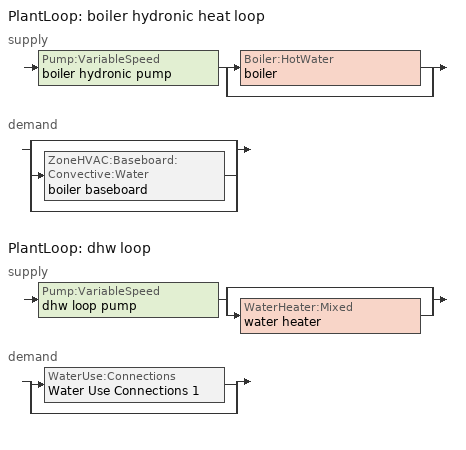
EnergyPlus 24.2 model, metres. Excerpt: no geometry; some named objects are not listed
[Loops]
PlantLoop 'boiler hydronic heat loop'
 supply: Pump:VariableSpeed 'boiler hydronic pump' > split
  | Boiler:HotWater 'boiler'
  | bypass
 demand: split
  | bypass
  | ZoneHVAC:Baseboard:Convective:Water 'boiler baseboard'
  | bypass
PlantLoop 'dhw loop'
 supply: Pump:VariableSpeed 'dhw loop pump' > split
  | bypass
  | WaterHeater:Mixed 'water heater'
 demand: split
  | WaterUse:Connections 'Water Use Connections 1'
  | bypass
[ZoneControl:Thermostat]
conditioned space Thermostat: Zone or ZoneList=conditioned space; Control Type Schedule=conditioned space Thermostat Schedule; Control 1=conditioned space temperature setpoint; Temperature Difference Between Cutout And Setpoint {deltaC}=0
[ThermostatSetpoint:DualSetpoint]
conditioned space temperature setpoint: Heating Setpoint Temperature Schedule=heating setpoint; Cooling Setpoint Temperature Schedule=cooling setpoint
[ZoneHVAC:Baseboard:Convective:Water]
boiler baseboard: Availability Schedule=Always On Discrete; Heating Design Capacity Method=HeatingDesignCapacity; Heating Design Capacity {W}=19754.7; Heating Design Capacity Per Floor Area {W/m2}=0; Fraction of Autosized Heating Design Capacity=0.8; U-Factor Times Area Value {W/K}=1422.34; Maximum Water Flow Rate {m3/s}=0.000850995; Convergence Tolerance=0.001
[AirLoopHVAC:UnitarySystem] Control Type=Load; Controlling Zone or Thermostat Location=conditioned space; Dehumidification Control Type=None; Availability Schedule=Always On Discrete; Fan Placement=BlowThrough; DX Heating Coil Sizing Ratio=1; Use DOAS DX Cooling Coil=No; Minimum Supply Air Temperature {C}=2; Latent Load Control=SensibleOnlyLoadControl; Cooling Supply Air Flow Rate Method=None; Heating Supply Air Flow Rate Method=SupplyAirFlowRate; Heating Supply Air Flow Rate {m3/s}=0.00141584; No Load Supply Air Flow Rate Method=SupplyAirFlowRate; No Load Supply Air Flow Rate {m3/s}=0; No Load Supply Air Flow Rate Control Set To Low Speed=Yes; Maximum Supply Air Temperature {C}=48.8889; Maximum Outdoor Dry-Bulb Temperature for Supplemental Heater Operation {C}=21; Ancillary On-Cycle Electric Power {W}=0; Ancillary Off-Cycle Electric Power {W}=0
Name | Supply Fan | Supply Air Fan Operating Mode Schedule | Heating Coil
unit heater unitary system | unit heater supply fan | unit heater auto fan schedule | unit heater htg coil
unit heater unitary system 1 | unit heater supply fan 1 | unit heater auto fan schedule 1 | unit heater htg coil 1
[Fan:SystemModel] Availability Schedule=Always On Discrete; Design Maximum Air Flow Rate {m3/s}=0.00141584; Speed Control Method=Discrete; Electric Power Minimum Flow Rate Fraction=0.2; Design Pressure Rise {Pa}=500; Motor Efficiency=1; Motor In Air Stream Fraction=1; Design Electric Power Consumption {W}=Autosize; Design Power Sizing Method=PowerPerFlow; Electric Power Per Unit Flow Rate {W/(m3/s)}=1e-06; Electric Power Per Unit Flow Rate Per Unit Pressure {W/((m3/s)-Pa)}=1.66667; Fan Total Efficiency=0.7; Motor Loss Radiative Fraction=0; Number of Speeds=1; Speed Flow Fraction 1=1; Speed Electric Power Fraction 1=1
unit heater supply fan; unit heater supply fan 1
[Coil:Heating:Fuel] Availability Schedule=Always On Discrete; Fuel Type=NaturalGas; Burner Efficiency=0.3; Nominal Capacity {W}=0.293071; On Cycle Parasitic Electric Load {W}=0; Off Cycle Parasitic Fuel Load {W}=0
unit heater htg coil; unit heater htg coil 1
[Zone equipment]
conditioned space: boiler baseboard, unit heater unitary system, unit heater unitary system 1
[PlantLoop] Fluid Type=Water; Maximum Loop Temperature {C}=100; Minimum Loop Temperature {C}=0; Minimum Loop Flow Rate {m3/s}=0; Load Distribution Scheme=Optimal; Plant Loop Demand Calculation Scheme=SingleSetpoint; Common Pipe Simulation=None
Name | Plant Equipment Operation Scheme | Maximum Loop Flow Rate {m3/s} | Plant Loop Volume {m3}
boiler hydronic heat loop | boiler hydronic heat loop Operation Schemes | Autosize | Autocalculate
dhw loop | dhw loop Operation Schemes | 0.01 | 0.003
[Sizing:Plant] Loop Type=Heating; Sizing Option=NonCoincident; Zone Timesteps in Averaging Window=1; Coincident Sizing Factor Mode=None
Name | Design Loop Exit Temperature {C} | Loop Design Temperature Difference {deltaC}
boiler hydronic heat loop | 82.2222 | 11.1111
dhw loop | 56 | 5.55556
[Pump:VariableSpeed] Motor Efficiency=0.85; Fraction of Motor Inefficiencies to Fluid Stream=0; Coefficient 1 of the Part Load Performance Curve=0; Coefficient 2 of the Part Load Performance Curve=1; Coefficient 3 of the Part Load Performance Curve=0; Coefficient 4 of the Part Load Performance Curve=0; Design Minimum Flow Rate {m3/s}=0; Pump Control Type=Intermittent; Skin Loss Radiative Fraction=0.5; Design Power Sizing Method=PowerPerFlowPerPressure; Design Electric Power per Unit Flow Rate {W/(m3/s)}=348701.1; Design Shaft Power per Unit Flow Rate per Unit Head {W/((m3/s)-Pa)}=1.28205; Design Minimum Flow Rate Fraction=0
Name | Design Maximum Flow Rate {m3/s} | Design Pump Head {Pa} | Design Power Consumption {W}
boiler hydronic pump | 3.75e-05 | 20000 | 1
dhw loop pump | 0.01 | 1 | 0
[Boiler:HotWater]
boiler: Fuel Type=NaturalGas; Nominal Capacity {W}=19754.7; Nominal Thermal Efficiency=0.82; Efficiency Curve Temperature Evaluation Variable=LeavingBoiler; Normalized Boiler Efficiency Curve=NonCondensingBoilerEff; Design Water Flow Rate {m3/s}=Autosize; Minimum Part Load Ratio=0; Maximum Part Load Ratio=1; Optimum Part Load Ratio=1; Water Outlet Upper Temperature Limit {C}=99.9; Boiler Flow Mode=LeavingSetpointModulated; On Cycle Parasitic Electric Load {W}=0; Sizing Factor=1; Off Cycle Parasitic Fuel Load {W}=0
[SetpointManager:Scheduled] Control Variable=Temperature
Name | Schedule
boiler hydronic heat loop setpoint manager | boiler hydronic heat supply setpoint
Setpoint Manager Scheduled 1 | dhw temp
[PlantEquipmentOperationSchemes] Control Scheme Object Type 1=PlantEquipmentOperation:HeatingLoad; Control Scheme Schedule Name 1=Always On Discrete
Name | Control Scheme Name 1
boiler hydronic heat loop Operation Schemes | boiler hydronic heat loop Heating Operation Scheme
dhw loop Operation Schemes | dhw loop Heating Operation Scheme
[PlantEquipmentOperation:HeatingLoad] Load Range Lower Limit 1 {W}=0; Load Range Upper Limit 1 {W}=1000000000
Name | Range Equipment List Name 1
boiler hydronic heat loop Heating Operation Scheme | boiler hydronic heat loop Heating Equipment List
dhw loop Heating Operation Scheme | dhw loop Heating Equipment List
[PlantEquipmentList]
boiler hydronic heat loop Heating Equipment List: Boiler:HotWater, boiler
dhw loop Heating Equipment List: WaterHeater:Mixed, water heater
[WaterHeater:Mixed]
water heater: Tank Volume {m3}=0.267913; Setpoint Temperature Schedule=water heater setpoint; Deadband Temperature Difference {deltaC}=2; Maximum Temperature Limit {C}=99; Heater Control Type=Cycle; Heater Maximum Capacity {W}=10550.6; Heater Minimum Capacity {W}=0; Heater Ignition Minimum Flow Rate {m3/s}=0; Heater Ignition Delay {s}=0; Heater Fuel Type=NaturalGas; Heater Thermal Efficiency=0.771294; Off Cycle Parasitic Fuel Consumption Rate {W}=0; Off Cycle Parasitic Fuel Type=Electricity; Off Cycle Parasitic Heat Fraction to Tank=0; On Cycle Parasitic Fuel Consumption Rate {W}=0; On Cycle Parasitic Fuel Type=Electricity; On Cycle Parasitic Heat Fraction to Tank=0; Ambient Temperature Indicator=Zone; Ambient Temperature Zone=conditioned space; Off Cycle Loss Coefficient to Ambient Temperature {W/K}=4.11148; Off Cycle Loss Fraction to Zone=0.64; On Cycle Loss Coefficient to Ambient Temperature {W/K}=4.11148; On Cycle Loss Fraction to Zone=1; Use Side Effectiveness=1; Source Side Effectiveness=1; Use Side Design Flow Rate {m3/s}=Autosize; Source Side Design Flow Rate {m3/s}=Autosize; Indirect Water Heating Recovery Time {hr}=1.5; Source Side Flow Control Mode=IndirectHeatPrimarySetpoint
[WaterHeater:Sizing]
water heater: Design Mode=PeakDraw; Time Storage Can Meet Peak Draw {hr}=0.538503; Time for Tank Recovery {hr}=0; Nominal Tank Volume for Autosizing Plant Connections {m3}=1
[WaterUse:Connections]
Water Use Connections 1: Drain Water Heat Exchanger Type=None; Drain Water Heat Exchanger Destination=Plant; Water Use Equipment Name 1=dhw fixtures; Water Use Equipment Name 2=dhw distribution waste; Water Use Equipment Name 3=clothes washer; Water Use Equipment Name 4=dishwasher
[WaterUse:Equipment]
Name | Peak Flow Rate {m3/s} | Flow Rate Fraction Schedule | Target Temperature Schedule
dhw fixtures | 4.50997e-06 | dhw fixtures schedule | mixed water temperature schedule
dhw distribution waste | 1.36723e-06 | dhw fixtures schedule | mixed water temperature schedule
clothes washer | 9.69919e-07 | clothes washer schedule
dishwasher | 2.90872e-07 | dishwasher schedule
[EnergyManagementSystem:GlobalVariable]
infil_program_Qfan
infil_program_Qinf
natural_vent_program_Qnv
natural_vent_program_Qwhf
[EnergyManagementSystem:InternalVariable]
boiler_hydronic_pump_rated_mfr: Internal Data Index Key=boiler hydronic pump; Internal Data Type=Pump Maximum Mass Flow Rate
[EnergyManagementSystem:Sensor]
Name | Output:Variable or Output:Meter Index Key | Output:Variable or Output:Meter
airflow_gain | infil flow | Infiltration Sensible Heat Gain Energy
airflow_gain_1 | natural vent flow | Infiltration Sensible Heat Gain Energy
airflow_gain_2 | whole house fan flow | Infiltration Sensible Heat Gain Energy
airflow_loss | infil flow | Infiltration Sensible Heat Loss Energy
airflow_loss_1 | natural vent flow | Infiltration Sensible Heat Loss Energy
airflow_loss_2 | whole house fan flow | Infiltration Sensible Heat Loss Energy
boiler_baseboard_s | boiler baseboard | Baseboard Total Heating Energy
boiler_hydronic_pump_mfr_s | boiler hydronic pump | Pump Mass Flow Rate
boiler_hydronic_pump_s | boiler hydronic pump | Pump Electricity Energy
boiler_plr_s | boiler | Boiler Part Load Ratio
clg_load_cond |  | Cooling:EnergyTransfer:Zone:CONDITIONED SPACE
clg_sp_s; clg_sp_s_1 | cooling setpoint | Schedule Value
clothes_dryer_exhaust_0_sch_s | clothes dryer exhaust 0 schedule | Schedule Value
conditioned_space_clg_unmet_s | conditioned space | Zone Cooling Setpoint Not Met Time
conditioned_space_htg_unmet_s | conditioned space | Zone Heating Setpoint Not Met Time
cool_season | cooling season schedule | Schedule Value
dhw_loss | water heater | Water Heater Heat Loss Energy
dhw_rtf | water heater | Water Heater Runtime Fraction
fridge_tin_s; tin_s; tin_s_1 | conditioned space | Zone Mean Air Temperature
htg_load_cond |  | Heating:EnergyTransfer:Zone:CONDITIONED SPACE
htg_sp_s; htg_sp_s_1 | heating setpoint | Schedule Value
ig_ee_conv | clothes dryer | Electric Equipment Convective Heating Energy
ig_ee_conv_1 | clothes washer | Electric Equipment Convective Heating Energy
ig_ee_conv_2 | cooking range | Electric Equipment Convective Heating Energy
ig_ee_conv_3 | dishwasher | Electric Equipment Convective Heating Energy
ig_ee_conv_4 | fridge | Electric Equipment Convective Heating Energy
ig_ee_conv_5 | misc plug loads | Electric Equipment Convective Heating Energy
ig_ee_conv_6 | whole house fan | Electric Equipment Convective Heating Energy
ig_ee_rad | clothes dryer | Electric Equipment Radiant Heating Energy
ig_ee_rad_1 | clothes washer | Electric Equipment Radiant Heating Energy
ig_ee_rad_2 | cooking range | Electric Equipment Radiant Heating Energy
ig_ee_rad_3 | dishwasher | Electric Equipment Radiant Heating Energy
ig_ee_rad_4 | fridge | Electric Equipment Radiant Heating Energy
ig_ee_rad_5 | misc plug loads | Electric Equipment Radiant Heating Energy
ig_ee_rad_6 | whole house fan | Electric Equipment Radiant Heating Energy
ig_lgt_conv | interior lighting | Lights Convective Heating Energy
ig_lgt_rad | interior lighting | Lights Radiant Heating Energy
ig_lgt_vis | interior lighting | Lights Visible Radiation Heating Energy
ig_oe_conv | clothes dryer 1 | Other Equipment Convective Heating Energy
ig_oe_conv_1 | cooking range 1 | Other Equipment Convective Heating Energy
ig_oe_conv_2 | general water use latent | Other Equipment Convective Heating Energy
ig_oe_conv_3 | general water use sensible | Other Equipment Convective Heating Energy
ig_oe_conv_4 | water heater energy adjustment1 | Other Equipment Convective Heating Energy
ig_oe_rad | clothes dryer 1 | Other Equipment Radiant Heating Energy
ig_oe_rad_1 | cooking range 1 | Other Equipment Radiant Heating Energy
ig_oe_rad_2 | general water use latent | Other Equipment Radiant Heating Energy
ig_oe_rad_3 | general water use sensible | Other Equipment Radiant Heating Energy
ig_oe_rad_4 | water heater energy adjustment1 | Other Equipment Radiant Heating Energy
ig_ppl_conv | occupants | People Convective Heating Energy
ig_ppl_rad | occupants | People Radiant Heating Energy
im_conv | furniture mass conditioned space 1 | Surface Inside Face Convection Heat Gain Energy
im_conv_1 | partition wall mass | Surface Inside Face Convection Heat Gain Energy
im_ig | furniture mass conditioned space 1 | Surface Inside Face Internal Gains Radiation Heat Gain Energy
im_ig_1 | partition wall mass | Surface Inside Face Internal Gains Radiation Heat Gain Energy
im_lgt | furniture mass conditioned space 1 | Surface Inside Face Lights Radiation Heat Gain Energy
im_lgt_1 | partition wall mass | Surface Inside Face Lights Radiation Heat Gain Energy
im_sol | furniture mass conditioned space 1 | Surface Inside Face Solar Radiation Heat Gain Energy
im_sol_1 | partition wall mass | Surface Inside Face Solar Radiation Heat Gain Energy
im_surf | furniture mass conditioned space 1 | Surface Inside Face Net Surface Thermal Radiation Heat Gain Energy
im_surf_1 | partition wall mass | Surface Inside Face Net Surface Thermal Radiation Heat Gain Energy
mech_vent_bath_fan_0_sch_s | mech vent bath fan 0 schedule | Schedule Value
mech_vent_bath_fan_1_sch_s | mech vent bath fan 1 schedule | Schedule Value
mech_vent_range_fan_0_sch_s | mech vent range fan 0 schedule | Schedule Value
mv_conv | mech vent bath fan 0 | Electric Equipment Convective Heating Energy
mv_conv_1 | mech vent bath fan 1 | Electric Equipment Convective Heating Energy
mv_conv_2 | mech vent house fan | Electric Equipment Convective Heating Energy
mv_conv_3 | mech vent house fan cfis | Electric Equipment Convective Heating Energy
mv_conv_4 | mech vent range fan 0 | Electric Equipment Convective Heating Energy
mv_conv_5 | mech vent house fan latent load | Other Equipment Convective Heating Energy
mv_conv_6 | mech vent house fan sensible load | Other Equipment Convective Heating Energy
mv_rad | mech vent bath fan 0 | Electric Equipment Radiant Heating Energy
mv_rad_1 | mech vent bath fan 1 | Electric Equipment Radiant Heating Energy
mv_rad_2 | mech vent house fan | Electric Equipment Radiant Heating Energy
mv_rad_3 | mech vent house fan cfis | Electric Equipment Radiant Heating Energy
mv_rad_4 | mech vent range fan 0 | Electric Equipment Radiant Heating Energy
mv_rad_5 | mech vent house fan latent load | Other Equipment Radiant Heating Energy
mv_rad_6 | mech vent house fan sensible load | Other Equipment Radiant Heating Energy
natural_vent_s | natural vent schedule | Schedule Value
out_pb_s |  | Site Outdoor Air Barometric Pressure
out_wt_s |  | Site Outdoor Air Humidity Ratio
site_vw_s |  | Site Wind Speed
ss_back_out | Window1 | Surface Window Shortwave from Zone Back Out Window Heat Transfer Rate
ss_back_out_1 | Window10 | Surface Window Shortwave from Zone Back Out Window Heat Transfer Rate
ss_back_out_10 | Window20 | Surface Window Shortwave from Zone Back Out Window Heat Transfer Rate
ss_back_out_11 | Window22 | Surface Window Shortwave from Zone Back Out Window Heat Transfer Rate
ss_back_out_12 | Window23 | Surface Window Shortwave from Zone Back Out Window Heat Transfer Rate
ss_back_out_13 | Window24 | Surface Window Shortwave from Zone Back Out Window Heat Transfer Rate
ss_back_out_14 | Window25 | Surface Window Shortwave from Zone Back Out Window Heat Transfer Rate
ss_back_out_15 | Window26 | Surface Window Shortwave from Zone Back Out Window Heat Transfer Rate
ss_back_out_16 | Window27 | Surface Window Shortwave from Zone Back Out Window Heat Transfer Rate
ss_back_out_17 | Window29 | Surface Window Shortwave from Zone Back Out Window Heat Transfer Rate
ss_back_out_18 | Window3 | Surface Window Shortwave from Zone Back Out Window Heat Transfer Rate
ss_back_out_19 | Window30 | Surface Window Shortwave from Zone Back Out Window Heat Transfer Rate
ss_back_out_2 | Window11 | Surface Window Shortwave from Zone Back Out Window Heat Transfer Rate
ss_back_out_20 | Window31 | Surface Window Shortwave from Zone Back Out Window Heat Transfer Rate
ss_back_out_21 | Window33 | Surface Window Shortwave from Zone Back Out Window Heat Transfer Rate
ss_back_out_22 | Window34 | Surface Window Shortwave from Zone Back Out Window Heat Transfer Rate
ss_back_out_23 | Window35 | Surface Window Shortwave from Zone Back Out Window Heat Transfer Rate
ss_back_out_24 | Window36 | Surface Window Shortwave from Zone Back Out Window Heat Transfer Rate
ss_back_out_25 | Window39 | Surface Window Shortwave from Zone Back Out Window Heat Transfer Rate
ss_back_out_26 | Window40 | Surface Window Shortwave from Zone Back Out Window Heat Transfer Rate
ss_back_out_27 | Window42 | Surface Window Shortwave from Zone Back Out Window Heat Transfer Rate
ss_back_out_28 | Window43 | Surface Window Shortwave from Zone Back Out Window Heat Transfer Rate
ss_back_out_29 | Window44 | Surface Window Shortwave from Zone Back Out Window Heat Transfer Rate
ss_back_out_3 | Window12 | Surface Window Shortwave from Zone Back Out Window Heat Transfer Rate
ss_back_out_30 | Window46 | Surface Window Shortwave from Zone Back Out Window Heat Transfer Rate
ss_back_out_31 | Window47 | Surface Window Shortwave from Zone Back Out Window Heat Transfer Rate
ss_back_out_32 | Window5 | Surface Window Shortwave from Zone Back Out Window Heat Transfer Rate
ss_back_out_33 | Window6 | Surface Window Shortwave from Zone Back Out Window Heat Transfer Rate
ss_back_out_34 | Window7 | Surface Window Shortwave from Zone Back Out Window Heat Transfer Rate
ss_back_out_35 | Window8 | Surface Window Shortwave from Zone Back Out Window Heat Transfer Rate
ss_back_out_36 | Window9 | Surface Window Shortwave from Zone Back Out Window Heat Transfer Rate
ss_back_out_4 | Window13 | Surface Window Shortwave from Zone Back Out Window Heat Transfer Rate
ss_back_out_5 | Window14 | Surface Window Shortwave from Zone Back Out Window Heat Transfer Rate
ss_back_out_6 | Window16 | Surface Window Shortwave from Zone Back Out Window Heat Transfer Rate
ss_back_out_7 | Window18 | Surface Window Shortwave from Zone Back Out Window Heat Transfer Rate
ss_back_out_8 | Window19 | Surface Window Shortwave from Zone Back Out Window Heat Transfer Rate
ss_back_out_9 | Window2 | Surface Window Shortwave from Zone Back Out Window Heat Transfer Rate
ss_conv | Door1 | Surface Inside Face Convection Heat Gain Energy
ss_conv_1 | Window1 | Surface Inside Face Convection Heat Gain Energy
ss_conv_10 | Window2 | Surface Inside Face Convection Heat Gain Energy
ss_conv_11 | Window20 | Surface Inside Face Convection Heat Gain Energy
ss_conv_12 | Window22 | Surface Inside Face Convection Heat Gain Energy
ss_conv_13 | Window23 | Surface Inside Face Convection Heat Gain Energy
ss_conv_14 | Window24 | Surface Inside Face Convection Heat Gain Energy
ss_conv_15 | Window25 | Surface Inside Face Convection Heat Gain Energy
ss_conv_16 | Window26 | Surface Inside Face Convection Heat Gain Energy
ss_conv_17 | Window27 | Surface Inside Face Convection Heat Gain Energy
ss_conv_18 | Window29 | Surface Inside Face Convection Heat Gain Energy
ss_conv_19 | Window3 | Surface Inside Face Convection Heat Gain Energy
ss_conv_2 | Window10 | Surface Inside Face Convection Heat Gain Energy
ss_conv_20 | Window30 | Surface Inside Face Convection Heat Gain Energy
ss_conv_21 | Window31 | Surface Inside Face Convection Heat Gain Energy
ss_conv_22 | Window33 | Surface Inside Face Convection Heat Gain Energy
ss_conv_23 | Window34 | Surface Inside Face Convection Heat Gain Energy
ss_conv_24 | Window35 | Surface Inside Face Convection Heat Gain Energy
ss_conv_25 | Window36 | Surface Inside Face Convection Heat Gain Energy
ss_conv_26 | Window39 | Surface Inside Face Convection Heat Gain Energy
ss_conv_27 | Window40 | Surface Inside Face Convection Heat Gain Energy
ss_conv_28 | Window42 | Surface Inside Face Convection Heat Gain Energy
ss_conv_29 | Window43 | Surface Inside Face Convection Heat Gain Energy
ss_conv_3 | Window11 | Surface Inside Face Convection Heat Gain Energy
ss_conv_30 | Window44 | Surface Inside Face Convection Heat Gain Energy
ss_conv_31 | Window46 | Surface Inside Face Convection Heat Gain Energy
ss_conv_32 | Window47 | Surface Inside Face Convection Heat Gain Energy
ss_conv_33 | Window5 | Surface Inside Face Convection Heat Gain Energy
ss_conv_34 | Window6 | Surface Inside Face Convection Heat Gain Energy
ss_conv_35 | Window7 | Surface Inside Face Convection Heat Gain Energy
ss_conv_36 | Window8 | Surface Inside Face Convection Heat Gain Energy
ss_conv_37 | Window9 | Surface Inside Face Convection Heat Gain Energy
ss_conv_4 | Window12 | Surface Inside Face Convection Heat Gain Energy
ss_conv_5 | Window13 | Surface Inside Face Convection Heat Gain Energy
ss_conv_6 | Window14 | Surface Inside Face Convection Heat Gain Energy
ss_conv_7 | Window16 | Surface Inside Face Convection Heat Gain Energy
ss_conv_8 | Window18 | Surface Inside Face Convection Heat Gain Energy
ss_conv_9 | Window19 | Surface Inside Face Convection Heat Gain Energy
ss_ig | Door1 | Surface Inside Face Internal Gains Radiation Heat Gain Energy
ss_ig_1 | Window1 | Surface Inside Face Internal Gains Radiation Heat Gain Energy
ss_ig_10 | Window2 | Surface Inside Face Internal Gains Radiation Heat Gain Energy
ss_ig_11 | Window20 | Surface Inside Face Internal Gains Radiation Heat Gain Energy
ss_ig_12 | Window22 | Surface Inside Face Internal Gains Radiation Heat Gain Energy
ss_ig_13 | Window23 | Surface Inside Face Internal Gains Radiation Heat Gain Energy
ss_ig_14 | Window24 | Surface Inside Face Internal Gains Radiation Heat Gain Energy
ss_ig_15 | Window25 | Surface Inside Face Internal Gains Radiation Heat Gain Energy
ss_ig_16 | Window26 | Surface Inside Face Internal Gains Radiation Heat Gain Energy
ss_ig_17 | Window27 | Surface Inside Face Internal Gains Radiation Heat Gain Energy
ss_ig_18 | Window29 | Surface Inside Face Internal Gains Radiation Heat Gain Energy
ss_ig_19 | Window3 | Surface Inside Face Internal Gains Radiation Heat Gain Energy
ss_ig_2 | Window10 | Surface Inside Face Internal Gains Radiation Heat Gain Energy
ss_ig_20 | Window30 | Surface Inside Face Internal Gains Radiation Heat Gain Energy
ss_ig_21 | Window31 | Surface Inside Face Internal Gains Radiation Heat Gain Energy
ss_ig_22 | Window33 | Surface Inside Face Internal Gains Radiation Heat Gain Energy
ss_ig_23 | Window34 | Surface Inside Face Internal Gains Radiation Heat Gain Energy
ss_ig_24 | Window35 | Surface Inside Face Internal Gains Radiation Heat Gain Energy
ss_ig_25 | Window36 | Surface Inside Face Internal Gains Radiation Heat Gain Energy
ss_ig_26 | Window39 | Surface Inside Face Internal Gains Radiation Heat Gain Energy
ss_ig_27 | Window40 | Surface Inside Face Internal Gains Radiation Heat Gain Energy
ss_ig_28 | Window42 | Surface Inside Face Internal Gains Radiation Heat Gain Energy
ss_ig_29 | Window43 | Surface Inside Face Internal Gains Radiation Heat Gain Energy
ss_ig_3 | Window11 | Surface Inside Face Internal Gains Radiation Heat Gain Energy
ss_ig_30 | Window44 | Surface Inside Face Internal Gains Radiation Heat Gain Energy
ss_ig_31 | Window46 | Surface Inside Face Internal Gains Radiation Heat Gain Energy
ss_ig_32 | Window47 | Surface Inside Face Internal Gains Radiation Heat Gain Energy
ss_ig_33 | Window5 | Surface Inside Face Internal Gains Radiation Heat Gain Energy
ss_ig_34 | Window6 | Surface Inside Face Internal Gains Radiation Heat Gain Energy
ss_ig_35 | Window7 | Surface Inside Face Internal Gains Radiation Heat Gain Energy
ss_ig_36 | Window8 | Surface Inside Face Internal Gains Radiation Heat Gain Energy
ss_ig_37 | Window9 | Surface Inside Face Internal Gains Radiation Heat Gain Energy
ss_ig_4 | Window12 | Surface Inside Face Internal Gains Radiation Heat Gain Energy
ss_ig_5 | Window13 | Surface Inside Face Internal Gains Radiation Heat Gain Energy
ss_ig_6 | Window14 | Surface Inside Face Internal Gains Radiation Heat Gain Energy
ss_ig_7 | Window16 | Surface Inside Face Internal Gains Radiation Heat Gain Energy
ss_ig_8 | Window18 | Surface Inside Face Internal Gains Radiation Heat Gain Energy
ss_ig_9 | Window19 | Surface Inside Face Internal Gains Radiation Heat Gain Energy
ss_lgt | Door1 | Surface Inside Face Lights Radiation Heat Gain Energy
ss_sol | Door1 | Surface Inside Face Solar Radiation Heat Gain Energy
ss_surf | Door1 | Surface Inside Face Net Surface Thermal Radiation Heat Gain Energy
ss_surf_1 | Window1 | Surface Inside Face Net Surface Thermal Radiation Heat Gain Energy
ss_surf_10 | Window2 | Surface Inside Face Net Surface Thermal Radiation Heat Gain Energy
ss_surf_11 | Window20 | Surface Inside Face Net Surface Thermal Radiation Heat Gain Energy
ss_surf_12 | Window22 | Surface Inside Face Net Surface Thermal Radiation Heat Gain Energy
ss_surf_13 | Window23 | Surface Inside Face Net Surface Thermal Radiation Heat Gain Energy
ss_surf_14 | Window24 | Surface Inside Face Net Surface Thermal Radiation Heat Gain Energy
ss_surf_15 | Window25 | Surface Inside Face Net Surface Thermal Radiation Heat Gain Energy
ss_surf_16 | Window26 | Surface Inside Face Net Surface Thermal Radiation Heat Gain Energy
ss_surf_17 | Window27 | Surface Inside Face Net Surface Thermal Radiation Heat Gain Energy
ss_surf_18 | Window29 | Surface Inside Face Net Surface Thermal Radiation Heat Gain Energy
ss_surf_19 | Window3 | Surface Inside Face Net Surface Thermal Radiation Heat Gain Energy
ss_surf_2 | Window10 | Surface Inside Face Net Surface Thermal Radiation Heat Gain Energy
ss_surf_20 | Window30 | Surface Inside Face Net Surface Thermal Radiation Heat Gain Energy
ss_surf_21 | Window31 | Surface Inside Face Net Surface Thermal Radiation Heat Gain Energy
ss_surf_22 | Window33 | Surface Inside Face Net Surface Thermal Radiation Heat Gain Energy
ss_surf_23 | Window34 | Surface Inside Face Net Surface Thermal Radiation Heat Gain Energy
ss_surf_24 | Window35 | Surface Inside Face Net Surface Thermal Radiation Heat Gain Energy
ss_surf_25 | Window36 | Surface Inside Face Net Surface Thermal Radiation Heat Gain Energy
ss_surf_26 | Window39 | Surface Inside Face Net Surface Thermal Radiation Heat Gain Energy
ss_surf_27 | Window40 | Surface Inside Face Net Surface Thermal Radiation Heat Gain Energy
ss_surf_28 | Window42 | Surface Inside Face Net Surface Thermal Radiation Heat Gain Energy
ss_surf_29 | Window43 | Surface Inside Face Net Surface Thermal Radiation Heat Gain Energy
ss_surf_3 | Window11 | Surface Inside Face Net Surface Thermal Radiation Heat Gain Energy
ss_surf_30 | Window44 | Surface Inside Face Net Surface Thermal Radiation Heat Gain Energy
ss_surf_31 | Window46 | Surface Inside Face Net Surface Thermal Radiation Heat Gain Energy
ss_surf_32 | Window47 | Surface Inside Face Net Surface Thermal Radiation Heat Gain Energy
ss_surf_33 | Window5 | Surface Inside Face Net Surface Thermal Radiation Heat Gain Energy
ss_surf_34 | Window6 | Surface Inside Face Net Surface Thermal Radiation Heat Gain Energy
ss_surf_35 | Window7 | Surface Inside Face Net Surface Thermal Radiation Heat Gain Energy
ss_surf_36 | Window8 | Surface Inside Face Net Surface Thermal Radiation Heat Gain Energy
ss_surf_37 | Window9 | Surface Inside Face Net Surface Thermal Radiation Heat Gain Energy
ss_surf_4 | Window12 | Surface Inside Face Net Surface Thermal Radiation Heat Gain Energy
ss_surf_5 | Window13 | Surface Inside Face Net Surface Thermal Radiation Heat Gain Energy
ss_surf_6 | Window14 | Surface Inside Face Net Surface Thermal Radiation Heat Gain Energy
ss_surf_7 | Window16 | Surface Inside Face Net Surface Thermal Radiation Heat Gain Energy
ss_surf_8 | Window18 | Surface Inside Face Net Surface Thermal Radiation Heat Gain Energy
ss_surf_9 | Window19 | Surface Inside Face Net Surface Thermal Radiation Heat Gain Energy
ss_trans_in | Window1 | Surface Window Transmitted Solar Radiation Rate
ss_trans_in_1 | Window10 | Surface Window Transmitted Solar Radiation Rate
ss_trans_in_10 | Window20 | Surface Window Transmitted Solar Radiation Rate
ss_trans_in_11 | Window22 | Surface Window Transmitted Solar Radiation Rate
ss_trans_in_12 | Window23 | Surface Window Transmitted Solar Radiation Rate
ss_trans_in_13 | Window24 | Surface Window Transmitted Solar Radiation Rate
ss_trans_in_14 | Window25 | Surface Window Transmitted Solar Radiation Rate
ss_trans_in_15 | Window26 | Surface Window Transmitted Solar Radiation Rate
ss_trans_in_16 | Window27 | Surface Window Transmitted Solar Radiation Rate
ss_trans_in_17 | Window29 | Surface Window Transmitted Solar Radiation Rate
ss_trans_in_18 | Window3 | Surface Window Transmitted Solar Radiation Rate
ss_trans_in_19 | Window30 | Surface Window Transmitted Solar Radiation Rate
ss_trans_in_2 | Window11 | Surface Window Transmitted Solar Radiation Rate
ss_trans_in_20 | Window31 | Surface Window Transmitted Solar Radiation Rate
ss_trans_in_21 | Window33 | Surface Window Transmitted Solar Radiation Rate
ss_trans_in_22 | Window34 | Surface Window Transmitted Solar Radiation Rate
ss_trans_in_23 | Window35 | Surface Window Transmitted Solar Radiation Rate
ss_trans_in_24 | Window36 | Surface Window Transmitted Solar Radiation Rate
ss_trans_in_25 | Window39 | Surface Window Transmitted Solar Radiation Rate
ss_trans_in_26 | Window40 | Surface Window Transmitted Solar Radiation Rate
ss_trans_in_27 | Window42 | Surface Window Transmitted Solar Radiation Rate
ss_trans_in_28 | Window43 | Surface Window Transmitted Solar Radiation Rate
ss_trans_in_29 | Window44 | Surface Window Transmitted Solar Radiation Rate
ss_trans_in_3 | Window12 | Surface Window Transmitted Solar Radiation Rate
ss_trans_in_30 | Window46 | Surface Window Transmitted Solar Radiation Rate
ss_trans_in_31 | Window47 | Surface Window Transmitted Solar Radiation Rate
ss_trans_in_32 | Window5 | Surface Window Transmitted Solar Radiation Rate
ss_trans_in_33 | Window6 | Surface Window Transmitted Solar Radiation Rate
ss_trans_in_34 | Window7 | Surface Window Transmitted Solar Radiation Rate
ss_trans_in_35 | Window8 | Surface Window Transmitted Solar Radiation Rate
ss_trans_in_36 | Window9 | Surface Window Transmitted Solar Radiation Rate
ss_trans_in_4 | Window13 | Surface Window Transmitted Solar Radiation Rate
ss_trans_in_5 | Window14 | Surface Window Transmitted Solar Radiation Rate
ss_trans_in_6 | Window16 | Surface Window Transmitted Solar Radiation Rate
ss_trans_in_7 | Window18 | Surface Window Transmitted Solar Radiation Rate
ss_trans_in_8 | Window19 | Surface Window Transmitted Solar Radiation Rate
ss_trans_in_9 | Window2 | Surface Window Transmitted Solar Radiation Rate
ss_trans_out | Window1 | Surface Inside Face Initial Transmitted Diffuse Transmitted Out Window Solar Radiation Rate
ss_trans_out_1 | Window10 | Surface Inside Face Initial Transmitted Diffuse Transmitted Out Window Solar Radiation Rate
ss_trans_out_10 | Window20 | Surface Inside Face Initial Transmitted Diffuse Transmitted Out Window Solar Radiation Rate
ss_trans_out_11 | Window22 | Surface Inside Face Initial Transmitted Diffuse Transmitted Out Window Solar Radiation Rate
ss_trans_out_12 | Window23 | Surface Inside Face Initial Transmitted Diffuse Transmitted Out Window Solar Radiation Rate
ss_trans_out_13 | Window24 | Surface Inside Face Initial Transmitted Diffuse Transmitted Out Window Solar Radiation Rate
ss_trans_out_14 | Window25 | Surface Inside Face Initial Transmitted Diffuse Transmitted Out Window Solar Radiation Rate
ss_trans_out_15 | Window26 | Surface Inside Face Initial Transmitted Diffuse Transmitted Out Window Solar Radiation Rate
ss_trans_out_16 | Window27 | Surface Inside Face Initial Transmitted Diffuse Transmitted Out Window Solar Radiation Rate
ss_trans_out_17 | Window29 | Surface Inside Face Initial Transmitted Diffuse Transmitted Out Window Solar Radiation Rate
ss_trans_out_18 | Window3 | Surface Inside Face Initial Transmitted Diffuse Transmitted Out Window Solar Radiation Rate
ss_trans_out_19 | Window30 | Surface Inside Face Initial Transmitted Diffuse Transmitted Out Window Solar Radiation Rate
ss_trans_out_2 | Window11 | Surface Inside Face Initial Transmitted Diffuse Transmitted Out Window Solar Radiation Rate
ss_trans_out_20 | Window31 | Surface Inside Face Initial Transmitted Diffuse Transmitted Out Window Solar Radiation Rate
ss_trans_out_21 | Window33 | Surface Inside Face Initial Transmitted Diffuse Transmitted Out Window Solar Radiation Rate
ss_trans_out_22 | Window34 | Surface Inside Face Initial Transmitted Diffuse Transmitted Out Window Solar Radiation Rate
ss_trans_out_23 | Window35 | Surface Inside Face Initial Transmitted Diffuse Transmitted Out Window Solar Radiation Rate
ss_trans_out_24 | Window36 | Surface Inside Face Initial Transmitted Diffuse Transmitted Out Window Solar Radiation Rate
ss_trans_out_25 | Window39 | Surface Inside Face Initial Transmitted Diffuse Transmitted Out Window Solar Radiation Rate
ss_trans_out_26 | Window40 | Surface Inside Face Initial Transmitted Diffuse Transmitted Out Window Solar Radiation Rate
ss_trans_out_27 | Window42 | Surface Inside Face Initial Transmitted Diffuse Transmitted Out Window Solar Radiation Rate
ss_trans_out_28 | Window43 | Surface Inside Face Initial Transmitted Diffuse Transmitted Out Window Solar Radiation Rate
ss_trans_out_29 | Window44 | Surface Inside Face Initial Transmitted Diffuse Transmitted Out Window Solar Radiation Rate
ss_trans_out_3 | Window12 | Surface Inside Face Initial Transmitted Diffuse Transmitted Out Window Solar Radiation Rate
ss_trans_out_30 | Window46 | Surface Inside Face Initial Transmitted Diffuse Transmitted Out Window Solar Radiation Rate
ss_trans_out_31 | Window47 | Surface Inside Face Initial Transmitted Diffuse Transmitted Out Window Solar Radiation Rate
ss_trans_out_32 | Window5 | Surface Inside Face Initial Transmitted Diffuse Transmitted Out Window Solar Radiation Rate
ss_trans_out_33 | Window6 | Surface Inside Face Initial Transmitted Diffuse Transmitted Out Window Solar Radiation Rate
ss_trans_out_34 | Window7 | Surface Inside Face Initial Transmitted Diffuse Transmitted Out Window Solar Radiation Rate
ss_trans_out_35 | Window8 | Surface Inside Face Initial Transmitted Diffuse Transmitted Out Window Solar Radiation Rate
ss_trans_out_36 | Window9 | Surface Inside Face Initial Transmitted Diffuse Transmitted Out Window Solar Radiation Rate
ss_trans_out_4 | Window13 | Surface Inside Face Initial Transmitted Diffuse Transmitted Out Window Solar Radiation Rate
ss_trans_out_5 | Window14 | Surface Inside Face Initial Transmitted Diffuse Transmitted Out Window Solar Radiation Rate
ss_trans_out_6 | Window16 | Surface Inside Face Initial Transmitted Diffuse Transmitted Out Window Solar Radiation Rate
ss_trans_out_7 | Window18 | Surface Inside Face Initial Transmitted Diffuse Transmitted Out Window Solar Radiation Rate
ss_trans_out_8 | Window19 | Surface Inside Face Initial Transmitted Diffuse Transmitted Out Window Solar Radiation Rate
ss_trans_out_9 | Window2 | Surface Inside Face Initial Transmitted Diffuse Transmitted Out Window Solar Radiation Rate
s_conv | Floor1 | Surface Inside Face Convection Heat Gain Energy
s_conv_1 | Floor2 | Surface Inside Face Convection Heat Gain Energy
s_conv_10 | Wall1:180 | Surface Inside Face Convection Heat Gain Energy
s_conv_11 | Wall1:270 | Surface Inside Face Convection Heat Gain Energy
s_conv_12 | Wall1:90 | Surface Inside Face Convection Heat Gain Energy
s_conv_13 | Wall2:0 | Surface Inside Face Convection Heat Gain Energy
s_conv_14 | Wall2:180 | Surface Inside Face Convection Heat Gain Energy
s_conv_15 | Wall2:270 | Surface Inside Face Convection Heat Gain Energy
s_conv_16 | Wall2:90 | Surface Inside Face Convection Heat Gain Energy
s_conv_17 | Wall3:0 | Surface Inside Face Convection Heat Gain Energy
s_conv_18 | Wall3:180 | Surface Inside Face Convection Heat Gain Energy
s_conv_19 | Wall3:270 | Surface Inside Face Convection Heat Gain Energy
s_conv_2 | Floor3 | Surface Inside Face Convection Heat Gain Energy
s_conv_20 | Wall3:90 | Surface Inside Face Convection Heat Gain Energy
s_conv_3 | Floor4 | Surface Inside Face Convection Heat Gain Energy
s_conv_4 | FoundationWall1 | Surface Inside Face Convection Heat Gain Energy
s_conv_5 | inferred conditioned ceiling | Surface Inside Face Convection Heat Gain Energy
s_conv_6 | inferred conditioned floor | Surface Inside Face Convection Heat Gain Energy
s_conv_7 | Roof3 | Surface Inside Face Convection Heat Gain Energy
s_conv_8 | Slab1 | Surface Inside Face Convection Heat Gain Energy
s_conv_9 | Wall1:0 | Surface Inside Face Convection Heat Gain Energy
s_ig | Floor1 | Surface Inside Face Internal Gains Radiation Heat Gain Energy
s_ig_1 | Floor2 | Surface Inside Face Internal Gains Radiation Heat Gain Energy
s_ig_10 | Wall1:180 | Surface Inside Face Internal Gains Radiation Heat Gain Energy
s_ig_11 | Wall1:270 | Surface Inside Face Internal Gains Radiation Heat Gain Energy
s_ig_12 | Wall1:90 | Surface Inside Face Internal Gains Radiation Heat Gain Energy
s_ig_13 | Wall2:0 | Surface Inside Face Internal Gains Radiation Heat Gain Energy
s_ig_14 | Wall2:180 | Surface Inside Face Internal Gains Radiation Heat Gain Energy
s_ig_15 | Wall2:270 | Surface Inside Face Internal Gains Radiation Heat Gain Energy
s_ig_16 | Wall2:90 | Surface Inside Face Internal Gains Radiation Heat Gain Energy
s_ig_17 | Wall3:0 | Surface Inside Face Internal Gains Radiation Heat Gain Energy
s_ig_18 | Wall3:180 | Surface Inside Face Internal Gains Radiation Heat Gain Energy
s_ig_19 | Wall3:270 | Surface Inside Face Internal Gains Radiation Heat Gain Energy
s_ig_2 | Floor3 | Surface Inside Face Internal Gains Radiation Heat Gain Energy
s_ig_20 | Wall3:90 | Surface Inside Face Internal Gains Radiation Heat Gain Energy
s_ig_3 | Floor4 | Surface Inside Face Internal Gains Radiation Heat Gain Energy
s_ig_4 | FoundationWall1 | Surface Inside Face Internal Gains Radiation Heat Gain Energy
s_ig_5 | inferred conditioned ceiling | Surface Inside Face Internal Gains Radiation Heat Gain Energy
s_ig_6 | inferred conditioned floor | Surface Inside Face Internal Gains Radiation Heat Gain Energy
s_ig_7 | Roof3 | Surface Inside Face Internal Gains Radiation Heat Gain Energy
s_ig_8 | Slab1 | Surface Inside Face Internal Gains Radiation Heat Gain Energy
s_ig_9 | Wall1:0 | Surface Inside Face Internal Gains Radiation Heat Gain Energy
s_lgt | Floor1 | Surface Inside Face Lights Radiation Heat Gain Energy
s_lgt_1 | Floor2 | Surface Inside Face Lights Radiation Heat Gain Energy
s_lgt_10 | Wall1:180 | Surface Inside Face Lights Radiation Heat Gain Energy
s_lgt_11 | Wall1:270 | Surface Inside Face Lights Radiation Heat Gain Energy
s_lgt_12 | Wall1:90 | Surface Inside Face Lights Radiation Heat Gain Energy
s_lgt_13 | Wall2:0 | Surface Inside Face Lights Radiation Heat Gain Energy
s_lgt_14 | Wall2:180 | Surface Inside Face Lights Radiation Heat Gain Energy
s_lgt_15 | Wall2:270 | Surface Inside Face Lights Radiation Heat Gain Energy
s_lgt_16 | Wall2:90 | Surface Inside Face Lights Radiation Heat Gain Energy
s_lgt_17 | Wall3:0 | Surface Inside Face Lights Radiation Heat Gain Energy
s_lgt_18 | Wall3:180 | Surface Inside Face Lights Radiation Heat Gain Energy
s_lgt_19 | Wall3:270 | Surface Inside Face Lights Radiation Heat Gain Energy
s_lgt_2 | Floor3 | Surface Inside Face Lights Radiation Heat Gain Energy
s_lgt_20 | Wall3:90 | Surface Inside Face Lights Radiation Heat Gain Energy
s_lgt_3 | Floor4 | Surface Inside Face Lights Radiation Heat Gain Energy
s_lgt_4 | FoundationWall1 | Surface Inside Face Lights Radiation Heat Gain Energy
s_lgt_5 | inferred conditioned ceiling | Surface Inside Face Lights Radiation Heat Gain Energy
s_lgt_6 | inferred conditioned floor | Surface Inside Face Lights Radiation Heat Gain Energy
s_lgt_7 | Roof3 | Surface Inside Face Lights Radiation Heat Gain Energy
s_lgt_8 | Slab1 | Surface Inside Face Lights Radiation Heat Gain Energy
s_lgt_9 | Wall1:0 | Surface Inside Face Lights Radiation Heat Gain Energy
s_sol | Floor1 | Surface Inside Face Solar Radiation Heat Gain Energy
s_sol_1 | Floor2 | Surface Inside Face Solar Radiation Heat Gain Energy
s_sol_10 | Wall1:180 | Surface Inside Face Solar Radiation Heat Gain Energy
s_sol_11 | Wall1:270 | Surface Inside Face Solar Radiation Heat Gain Energy
s_sol_12 | Wall1:90 | Surface Inside Face Solar Radiation Heat Gain Energy
s_sol_13 | Wall2:0 | Surface Inside Face Solar Radiation Heat Gain Energy
s_sol_14 | Wall2:180 | Surface Inside Face Solar Radiation Heat Gain Energy
s_sol_15 | Wall2:270 | Surface Inside Face Solar Radiation Heat Gain Energy
s_sol_16 | Wall2:90 | Surface Inside Face Solar Radiation Heat Gain Energy
s_sol_17 | Wall3:0 | Surface Inside Face Solar Radiation Heat Gain Energy
s_sol_18 | Wall3:180 | Surface Inside Face Solar Radiation Heat Gain Energy
s_sol_19 | Wall3:270 | Surface Inside Face Solar Radiation Heat Gain Energy
s_sol_2 | Floor3 | Surface Inside Face Solar Radiation Heat Gain Energy
s_sol_20 | Wall3:90 | Surface Inside Face Solar Radiation Heat Gain Energy
s_sol_3 | Floor4 | Surface Inside Face Solar Radiation Heat Gain Energy
s_sol_4 | FoundationWall1 | Surface Inside Face Solar Radiation Heat Gain Energy
s_sol_5 | inferred conditioned ceiling | Surface Inside Face Solar Radiation Heat Gain Energy
s_sol_6 | inferred conditioned floor | Surface Inside Face Solar Radiation Heat Gain Energy
s_sol_7 | Roof3 | Surface Inside Face Solar Radiation Heat Gain Energy
s_sol_8 | Slab1 | Surface Inside Face Solar Radiation Heat Gain Energy
s_sol_9 | Wall1:0 | Surface Inside Face Solar Radiation Heat Gain Energy
s_surf | Floor1 | Surface Inside Face Net Surface Thermal Radiation Heat Gain Energy
s_surf_1 | Floor2 | Surface Inside Face Net Surface Thermal Radiation Heat Gain Energy
s_surf_10 | Wall1:180 | Surface Inside Face Net Surface Thermal Radiation Heat Gain Energy
s_surf_11 | Wall1:270 | Surface Inside Face Net Surface Thermal Radiation Heat Gain Energy
s_surf_12 | Wall1:90 | Surface Inside Face Net Surface Thermal Radiation Heat Gain Energy
s_surf_13 | Wall2:0 | Surface Inside Face Net Surface Thermal Radiation Heat Gain Energy
s_surf_14 | Wall2:180 | Surface Inside Face Net Surface Thermal Radiation Heat Gain Energy
s_surf_15 | Wall2:270 | Surface Inside Face Net Surface Thermal Radiation Heat Gain Energy
s_surf_16 | Wall2:90 | Surface Inside Face Net Surface Thermal Radiation Heat Gain Energy
s_surf_17 | Wall3:0 | Surface Inside Face Net Surface Thermal Radiation Heat Gain Energy
s_surf_18 | Wall3:180 | Surface Inside Face Net Surface Thermal Radiation Heat Gain Energy
s_surf_19 | Wall3:270 | Surface Inside Face Net Surface Thermal Radiation Heat Gain Energy
s_surf_2 | Floor3 | Surface Inside Face Net Surface Thermal Radiation Heat Gain Energy
s_surf_20 | Wall3:90 | Surface Inside Face Net Surface Thermal Radiation Heat Gain Energy
s_surf_3 | Floor4 | Surface Inside Face Net Surface Thermal Radiation Heat Gain Energy
s_surf_4 | FoundationWall1 | Surface Inside Face Net Surface Thermal Radiation Heat Gain Energy
s_surf_5 | inferred conditioned ceiling | Surface Inside Face Net Surface Thermal Radiation Heat Gain Energy
s_surf_6 | inferred conditioned floor | Surface Inside Face Net Surface Thermal Radiation Heat Gain Energy
s_surf_7 | Roof3 | Surface Inside Face Net Surface Thermal Radiation Heat Gain Energy
s_surf_8 | Slab1 | Surface Inside Face Net Surface Thermal Radiation Heat Gain Energy
s_surf_9 | Wall1:0 | Surface Inside Face Net Surface Thermal Radiation Heat Gain Energy
tout_s | conditioned space | Zone Outdoor Air Drybulb Temperature
unit_heater_htg_coil_1_s | unit heater htg coil 1 | Heating Coil Heating Energy
unit_heater_htg_coil_s | unit heater htg coil | Heating Coil Heating Energy
unit_heater_supply_fan_1_s | unit heater supply fan 1 | Fan Electricity Energy
unit_heater_supply_fan_s | unit heater supply fan | Fan Electricity Energy
water_heater_energy | water heater | Water Heater NaturalGas Rate
water_heater_off_cycle_parasitic | water heater | Water Heater Off Cycle Parasitic Electricity Rate
water_heater_on_cycle_parasitic | water heater | Water Heater On Cycle Parasitic Electricity Rate
win_s | conditioned space | Zone Air Humidity Ratio
[EnergyManagementSystem:Actuator]
Name | Actuated Component Unique | Actuated Component Type | Actuated Component Control Type
boiler_hydronic_pump_pressure_rise_act | boiler hydronic pump | Pump | Pump Pressure Rise
fridge_schedule_act | fridge schedule | Schedule:Constant | Schedule Value
infil_flow_act | infil flow | Zone Infiltration | Air Exchange Flow Rate
mech_vent_house_fan_cfis_act | mech vent house fan cfis | ElectricEquipment | Electricity Rate
mech_vent_house_fan_latent_load_act | mech vent house fan latent load | OtherEquipment | Power Level
mech_vent_house_fan_sensible_load_act | mech vent house fan sensible load | OtherEquipment | Power Level
natural_vent_flow_act | natural vent flow | Zone Infiltration | Air Exchange Flow Rate
water_heater_ec_adj_act | water heater energy adjustment1 | OtherEquipment | Power Level
whole_house_fan_act | whole house fan | ElectricEquipment | Electricity Rate
whole_house_fan_flow_act | whole house fan flow | Zone Infiltration | Air Exchange Flow Rate
whole_house_fan_mix_act | whole house fan mix | ZoneMixing | Air Exchange Flow Rate
[EnergyManagementSystem:Program]
boiler_hydronic_pump_disaggregate_program: Set boiler_hydronic_pump_primary_htg = boiler_hydronic_pump_s
boiler_hydronic_pump_power_program: Set heating_plr = boiler_plr_s; Set pump_total_eff = boiler_hydronic_pump_rated_mfr / 1000 * 20000.0 / 1.0; Set pump_vfr = boiler_hydronic_pump_mfr_s / 1000; If pump_vfr > 0; Set boiler_hydronic_pump_pressure_rise_act = 1.0 * heating_plr * pump_total_eff / pump_vfr; Else; Set boiler_hydronic_pump_pressure_rise_act = 0; EndIf
fridge_schedule_program: Set Tin = fridge_tin_s*(9.0/5.0)+32.0; Set fridge_schedule_act = 0; If (Hour == 0); Set fridge_schedule_act = (-0.487+0.019*Tin); ElseIf (Hour == 1); Set fridge_schedule_act = (-0.34+0.016*Tin); ElseIf (Hour == 2); Set fridge_schedule_act = (-0.37+0.017*Tin); ElseIf (Hour == 3); Set fridge_schedule_act = (-0.361+0.016*Tin); ElseIf (Hour == 4); Set fridge_schedule_act = (-0.515+0.018*Tin); ElseIf (Hour == 5); Set fridge_schedule_act = (-0.684+0.021*Tin); ElseIf (Hour == 6); Set fridge_schedule_act = (-0.471+0.019*Tin); ElseIf (Hour == 7); Set fridge_schedule_act = (-0.159+0.015*Tin); ElseIf (Hour == 8); Set fridge_schedule_act = (-0.079+0.015*Tin); ElseIf (Hour == 9); Set fridge_schedule_act = (-0.417+0.019*Tin); ElseIf (Hour == 10); Set fridge_schedule_act = (-0.411+0.018*Tin); ElseIf (Hour == 11); Set fridge_schedule_act = (-0.386+0.018*Tin); ElseIf (Hour == 12); Set fridge_schedule_act = (-0.24+0.016*Tin); ElseIf (Hour == 13); Set fridge_schedule_act = (-0.314+0.017*Tin); ElseIf (Hour == 14); Set fridge_schedule_act = (-0.16+0.015*Tin); ElseIf (Hour == 15); Set fridge_schedule_act = (-0.121+0.015*Tin); ElseIf (Hour == 16); Set fridge_schedule_act = (-0.469+0.02*Tin); ElseIf (Hour == 17); Set fridge_schedule_act = (-0.412+0.02*Tin); ElseIf (Hour == 18); Set fridge_schedule_act = (-0.091+0.017*Tin); ElseIf (Hour == 19); Set fridge_schedule_act = (0.077+0.014*Tin); ElseIf (Hour == 20); Set fridge_schedule_act = (-0.118+0.016*Tin); ElseIf (Hour == 21); Set fridge_schedule_act = (-0.247+0.017*Tin); ElseIf (Hour == 22); Set fridge_schedule_act = (-0.445+0.019*Tin); ElseIf (Hour == 23); Set fridge_schedule_act = (-0.544+0.02*Tin); EndIf
infil_program: Set p_m = 0.14; Set p_s = 0.22; Set s_m = 270; Set s_s = 370; Set z_m = 9.99744; Set z_s = 7.317837014484399; Set f_t = (((s_m/z_m)^p_m)*((z_s/s_s)^p_s)); Set Tdiff = tin_s-tout_s; Set dT = @Abs Tdiff; Set c = 0.2329; Set Cs = 0.1245; Set Cw = 0.1507; Set n = 0.65; Set sft = (f_t*0.54); Set temp1 = ((c*Cw)*((sft*site_vw_s)^(2*n)))^2; Set Qinf = (((c*Cs*(dT^n))^2)+temp1)^0.5; Set Qinf = (@Max Qinf 0); Set mech_vent_house_fan_sensible_load_act = 0.0; Set mech_vent_house_fan_latent_load_act = 0.0; Set OASupInPb = out_pb_s; Set OASupInTemp = tout_s; Set OASupInW = out_wt_s; Set OASupRho = (@RhoAirFnPbTdbW OASupInPb OASupInTemp OASupInW); Set OASupCp = (@CpAirFnW OASupInW); Set OASupInEnth = (@HFnTdbW OASupInTemp OASupInW); Set ZoneTemp = tin_s; Set ZoneW = win_s; Set ZoneCp = (@CpAirFnW ZoneW); Set ZoneAirEnth = (@HFnTdbW ZoneTemp ZoneW); Set mech_vent_house_fan_cfis_act = 0.0; Set QWHV_cfis_sup = 0.0; Set QWHV_cfis_suppl_sup = 0.0; Set QWHV_cfis_suppl_exh = 0.0; Set Qrange = 0; Set Qrange = Qrange + 0.075 * mech_vent_range_fan_0_sch_s; Set Qbath = 0; Set Qbath = Qbath + 0.033 * mech_vent_bath_fan_0_sch_s; Set Qbath = Qbath + 0.033 * mech_vent_bath_fan_1_sch_s; Set Qdryer = 0; Set Qdryer = Qdryer + 0.00308 * clothes_dryer_exhaust_0_sch_s; Set QWHV_sup = 0.01713; Set QWHV_exh = 0.01713; Set Qsupply = QWHV_sup + QWHV_cfis_sup + QWHV_cfis_suppl_sup; Set Qexhaust = Qrange + Qbath + Qdryer + QWHV_exh + QWHV_cfis_suppl_exh; Set Qfan = (@Max Qexhaust Qsupply); Set Qducts = 0; If Qducts < 0; Set Qsupply = Qsupply - Qducts; Else; Set Qexhaust = Qexhaust + Qducts; EndIf; Set Qfan_with_ducts = (@Max Qexhaust Qsupply); Set Qimb = (@Abs (Qsupply - Qexhaust)); If Qinf + Qimb > 0; Set Qtot = Qfan_with_ducts + (Qinf^2) / (Qinf + Qimb); Else; Set Qtot = Qfan_with_ducts; EndIf; Set Qinf_adj = Qtot - Qfan; Set infil_flow_act = Qinf_adj; Set infil_program_Qinf = Qinf_adj; Set infil_program_Qfan = Qfan; Set Qload = Qfan; Set Effectiveness_Sens = 0.0; Set Effectiveness_Lat = 0.0; Set Fan_MFR = Qload * OASupRho; Set ZoneInEnth = OASupInEnth; Set ZoneInTemp = OASupInTemp; If Qload > 0; Set Effectiveness_Sens = Effectiveness_Sens + 0.0171 / Qload * 0.7496268245284624; Set Effectiveness_Lat = Effectiveness_Lat + 0.0171 / Qload * 0.0; EndIf; Set ERVCpMin = (@Min OASupCp ZoneCp); Set ERVSupOutTemp = OASupInTemp + ERVCpMin/OASupCp * Effectiveness_Sens * (ZoneTemp - OASupInTemp); Set ERVSupOutW = OASupInW + ERVCpMin/OASupCp * Effectiveness_Lat * (ZoneW - OASupInW); Set ERVSupOutEnth = (@HFnTdbW ERVSupOutTemp ERVSupOutW); Set ERVSensHeatTrans = Fan_MFR * OASupCp * (ERVSupOutTemp - OASupInTemp); Set ERVTotalHeatTrans = Fan_MFR * (ERVSupOutEnth - OASupInEnth); Set ERVLatHeatTrans = ERVTotalHeatTrans - ERVSensHeatTrans; Set ZoneInEnth = ERVSupOutEnth; Set ZoneInTemp = ERVSupOutTemp; Set FanTotalToCond = Fan_MFR * (ZoneInEnth - ZoneAirEnth); Set FanSensToCond = Fan_MFR * ZoneCp * (ZoneInTemp - ZoneTemp); Set FanLatToCond = FanTotalToCond - FanSensToCond; Set mech_vent_house_fan_sensible_load_act = mech_vent_house_fan_sensible_load_act + FanSensToCond; Set mech_vent_house_fan_latent_load_act = mech_vent_house_fan_latent_load_act + FanLatToCond
natural_vent_program: Set Tin = tin_s; Set Tout = tout_s; Set Wout = out_wt_s; Set Pbar = out_pb_s; Set Phiout = (@RhFnTdbWPb Tout Wout Pbar); Set MaxHR = 0.0115; Set Tnvsp = (htg_sp_s + clg_sp_s) / 2; Set NVavail = natural_vent_s; Set ClgSsnAvail = cool_season; Set Qnv = 0; Set Qwhf = 0; Set whole_house_fan_mix_act = 0; Set whole_house_fan_act = 0; If ((Wout < MaxHR) && (Tin > Tout) && (Tin > Tnvsp) && (ClgSsnAvail > 0)); Set WHF_Flow = 0; Set Adj = (Tin-Tnvsp)/(Tin-Tout); Set Adj = (@Min Adj 1); Set Adj = (@Max Adj 0); If (WHF_Flow > 0); Set Qwhf = WHF_Flow*Adj; Set whole_house_fan_mix_act = WHF_Flow*Adj; Set WHF_W = 0; Set whole_house_fan_act = WHF_W*Adj; ElseIf (NVavail > 0); Set NVArea = 0.0; Set Cs = 0.00026915402954655077; Set Cw = 3.8405778111403736e-05; Set Tdiff = Tin-Tout; Set dT = (@Abs Tdiff); Set Vwind = site_vw_s; Set SGNV = NVArea*Adj*((((Cs*dT)+(Cw*(Vwind^2)))^0.5)/1000); Set MaxNV = 9.795001746731522; Set Qnv = (@Min SGNV MaxNV); EndIf; EndIf; Set natural_vent_flow_act = Qnv; Set whole_house_fan_flow_act = Qwhf; Set natural_vent_program_Qnv = Qnv; Set natural_vent_program_Qwhf = Qwhf
total_airflows_program: Set total_infil_flow_rate = 0; Set total_mechvent_flow_rate = 0; Set total_natvent_flow_rate = 0; Set total_whf_flow_rate = 0; Set total_infil_flow_rate = total_infil_flow_rate + (infil_program_Qinf * 1); Set total_mechvent_flow_rate = total_mechvent_flow_rate + (infil_program_Qfan * 1); Set total_natvent_flow_rate = total_natvent_flow_rate + (natural_vent_program_Qnv * 1); Set total_whf_flow_rate = total_whf_flow_rate + (natural_vent_program_Qwhf * 1)
total_loads_program: Set loads_htg_tot = 0; Set loads_clg_tot = 0; If htg_load_cond > 0; Set loads_htg_tot = loads_htg_tot + (htg_load_cond - clg_load_cond) * 1.0; EndIf; Set loads_htg_tot = (@Max loads_htg_tot 0); If clg_load_cond > 0; Set loads_clg_tot = loads_clg_tot + (clg_load_cond - htg_load_cond) * 0.0; EndIf; Set loads_clg_tot = (@Max loads_clg_tot 0)
unit_heater_supply_fan_1_disaggregate_program: Set unit_heater_supply_fan_1_primary_htg = 0; If unit_heater_htg_coil_1_s > 0; Set unit_heater_supply_fan_1_primary_htg = unit_heater_supply_fan_1_s; EndIf
unit_heater_supply_fan_disaggregate_program: Set unit_heater_supply_fan_primary_htg = 0; If unit_heater_htg_coil_s > 0; Set unit_heater_supply_fan_primary_htg = unit_heater_supply_fan_s; EndIf
unmet_hours_program: Set htg_unmet_hours = 0; Set clg_unmet_hours = 0; Set unit_htg_unmet_hours = 0; If ((DayOfYear >= 1) && (DayOfYear <= 365)); Set unit_htg_unmet_hours = unit_htg_unmet_hours + conditioned_space_htg_unmet_s; If unit_htg_unmet_hours > htg_unmet_hours; Set htg_unmet_hours = unit_htg_unmet_hours; EndIf; EndIf
water_heater_EC_adj: If WarmupFlag == 0; Set dhw_e_cons = water_heater_energy + water_heater_on_cycle_parasitic + water_heater_off_cycle_parasitic; Set water_heater_ec_adj_act = 0.0 * dhw_e_cons / 1; EndIf
[EnergyManagementSystem:ProgramCallingManager]
boiler_hydronic_pump_disaggregate_program_calling_manager: EndOfSystemTimestepBeforeHVACReporting; boiler_hydronic_pump_disaggregate_program
boiler_hydronic_pump_power_program_calling_manager: EndOfSystemTimestepBeforeHVACReporting; boiler_hydronic_pump_power_program
component_loads_program_calling_manager: EndOfZoneTimestepAfterZoneReporting; component_loads_program
[Schedule:Constant]
Name | Hourly Value
Always On Discrete | 1
unit heater auto fan schedule; unit heater auto fan schedule 1 | 0
boiler hydronic heat supply setpoint | 82.2222
dhw temp; water heater setpoint | 56
mixed water temperature schedule | 40.5556
[Schedule:Day:Interval]
clothes washer schedule day: No, 01:00, 0.104651, 02:00, 0.0813953, 04:00, 0.0465116, 05:00, 0.0813953, 06:00, 0.127907, 07:00, 0.255814, 08:00, 0.569767, 09:00, 0.848837, 10:00, 1, 11:00, 0.976744, 12:00, 0.872093, 13:00, 0.77907, 14:00, 0.697674, 15:00, 0.569767, 16:00, 0.593023, 17:00, 0.581395, 21:00, 0.569767, 22:00, 0.546512, 23:00, 0.372093, 24:00, 0.197674
clothes washer schedule default day; dishwasher schedule default day; heating setpoint default day; cooling setpoint default day; dhw fixtures schedule default day: No, 24:00, 0
dishwasher schedule day: No, 01:00, 0.135135, 02:00, 0.0630631, 03:00, 0.045045, 05:00, 0.027027, 06:00, 0.0900901, 07:00, 0.18018, 08:00, 0.279279, 09:00, 0.522523, 10:00, 0.585586, 11:00, 0.504505, 12:00, 0.432432, 13:00, 0.378378, 14:00, 0.414414, 15:00, 0.324324, 17:00, 0.342342, 18:00, 0.441441, 19:00, 0.783784, 20:00, 1, 21:00, 0.810811, 22:00, 0.603604, 23:00, 0.396396, 24:00, 0.279279
heating setpoint day: No, 07:00, 18, 23:00, 21, 24:00, 18
cooling setpoint day: No, 24:00, 25
dhw fixtures schedule day: No, 01:00, 0.139535, 02:00, 0.0697674, 03:00, 0.0465116, 04:00, 0.0581395, 05:00, 0.116279, 06:00, 0.395349, 07:00, 0.906977, 08:00, 1, 09:00, 0.930233, 10:00, 0.77907, 11:00, 0.651163, 12:00, 0.546512, 13:00, 0.465116, 14:00, 0.406977, 15:00, 0.383721, 16:00, 0.360465, 17:00, 0.44186, 18:00, 0.593023, 20:00, 0.697674, 21:00, 0.639535, 22:00, 0.55814, 23:00, 0.44186, 24:00, 0.302326
[Schedule:Week:Daily]
clothes washer schedule Week Rule - Jan1-Dec31: clothes washer schedule day, clothes washer schedule day, clothes washer schedule day, clothes washer schedule day, clothes washer schedule day, clothes washer schedule day, clothes washer schedule day, clothes washer schedule default day, clothes washer schedule default day, clothes washer schedule default day, clothes washer schedule default day, clothes washer schedule default day
dishwasher schedule Week Rule - Jan1-Dec31: dishwasher schedule day, dishwasher schedule day, dishwasher schedule day, dishwasher schedule day, dishwasher schedule day, dishwasher schedule day, dishwasher schedule day, dishwasher schedule default day, dishwasher schedule default day, dishwasher schedule default day, dishwasher schedule default day, dishwasher schedule default day
heating setpoint Week Rule - Jan1-Dec31: heating setpoint day, heating setpoint day, heating setpoint day, heating setpoint day, heating setpoint day, heating setpoint day, heating setpoint day, heating setpoint default day, heating setpoint default day, heating setpoint default day, heating setpoint default day, heating setpoint default day
cooling setpoint Week Rule - Jan1-Dec31: cooling setpoint day, cooling setpoint day, cooling setpoint day, cooling setpoint day, cooling setpoint day, cooling setpoint day, cooling setpoint day, cooling setpoint default day, cooling setpoint default day, cooling setpoint default day, cooling setpoint default day, cooling setpoint default day
dhw fixtures schedule Week Rule - Jan1-Dec31: dhw fixtures schedule day, dhw fixtures schedule day, dhw fixtures schedule day, dhw fixtures schedule day, dhw fixtures schedule day, dhw fixtures schedule day, dhw fixtures schedule day, dhw fixtures schedule default day, dhw fixtures schedule default day, dhw fixtures schedule default day, dhw fixtures schedule default day, dhw fixtures schedule default day
[Schedule:Year]
clothes washer schedule: clothes washer schedule Week Rule - Jan1-Dec31, 1, 1, 12, 31
dishwasher schedule: dishwasher schedule Week Rule - Jan1-Dec31, 1, 1, 12, 31
heating setpoint: heating setpoint Week Rule - Jan1-Dec31, 1, 1, 12, 31
cooling setpoint: cooling setpoint Week Rule - Jan1-Dec31, 1, 1, 12, 31
dhw fixtures schedule: dhw fixtures schedule Week Rule - Jan1-Dec31, 1, 1, 12, 31
[Schedule:Compact]
conditioned space Thermostat Schedule: Through: 12/31, For: AllDays, Until: 24:00, 4
[Curve:Bicubic]
NonCondensingBoilerEff: Coefficient1 Constant=1.11172; Coefficient2 x=0.0786141; Coefficient3 x**2=-0.400426; Coefficient4 y=0; Coefficient5 y**2=-0.000156783; Coefficient6 x*y=0.0093846; Coefficient7 x**3=0.234258; Coefficient8 y**3=1.32927e-06; Coefficient9 x**2*y=-0.0044467; Coefficient10 x*y**2=-1.22498e-05; Minimum Value of x {BasedOnField A2}=0.1; Maximum Value of x {BasedOnField A2}=1; Minimum Value of y {BasedOnField A3}=20; Maximum Value of y {BasedOnField A3}=80
